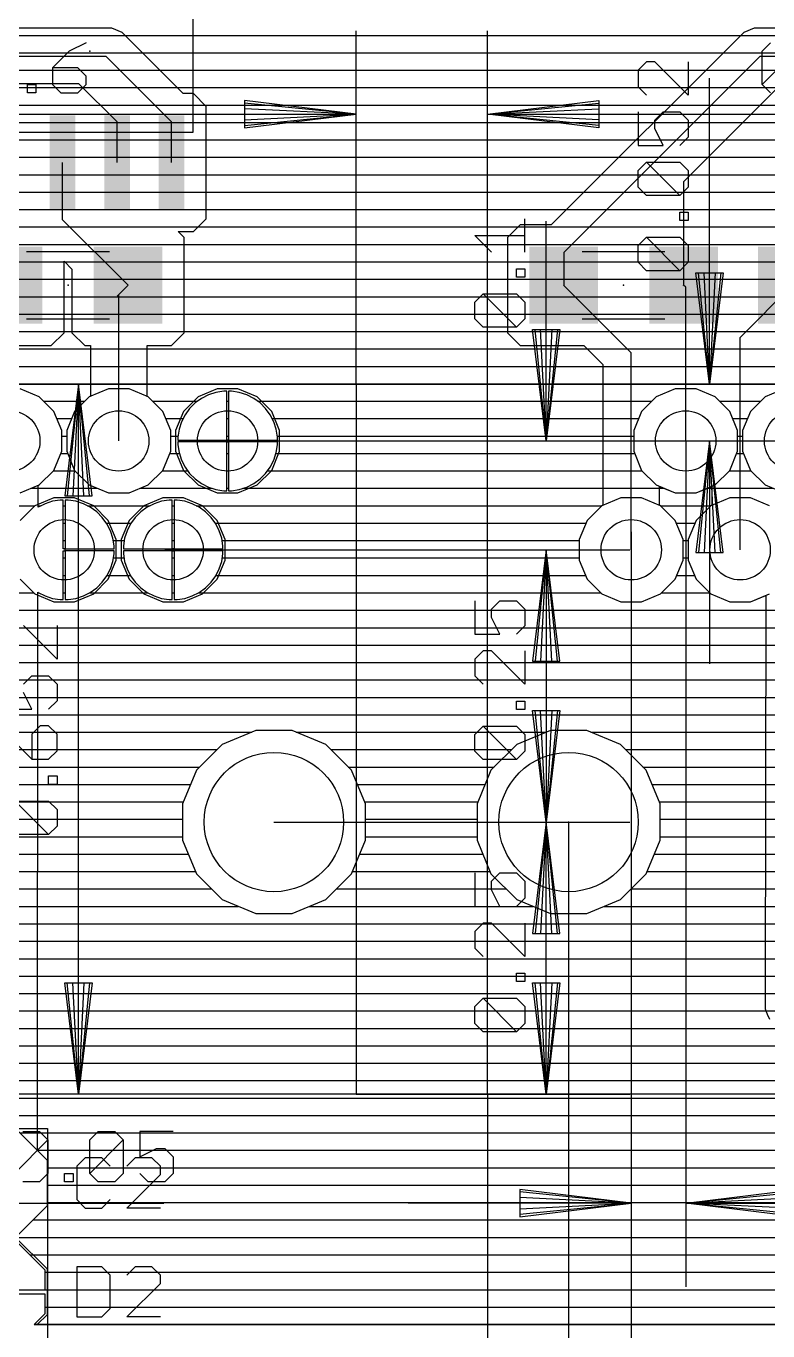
# Model space of a CAD drawing. Extents: x -0.28 to 5.55, y -0.74 to 2.72.
# Drawn here: x 2.381 to 3.061, y 0.314 to 1.512 of the extents above; entities that cross this region are included whole.
import ezdxf

# ---------------------------------------------------------------- set-up
doc = ezdxf.new("R2010")
doc.units = 0
for name, color, linetype in [('1', 22, 'CONTINUOUS'), ('16', 175, 'CONTINUOUS'), ('17', 82, 'CONTINUOUS'), ('20', 2, 'CONTINUOUS'), ('21', 253, 'CONTINUOUS'), ('23', 7, 'CONTINUOUS'), ('47', 253, 'CONTINUOUS'), ('51', 253, 'CONTINUOUS')]:
    doc.layers.add(name, color=color, linetype=linetype)

# ---------------------------------------------------------------- blocks, each defined once
blk = doc.blocks.new('RECT')
blk.add_solid([(-0.5, -0.5), (0.5, -0.5), (-0.5, 0.5), (0.5, 0.5)])
blk = doc.blocks.new('ROUNDP')
blk.add_circle((0, 0), 0.5)

msp = doc.modelspace()

# ---------------------------------------------------------------- linework, layer by layer
at = {"layer": '1'}
for p, q in [((2.459172, 1.5105), (2.328828, 1.5105)), ((2.468728, 1.506542), (2.459172, 1.5105)), ((3.048828, 1.5105), (3.039272, 1.506542)), ((3.179172, 1.5105), (3.048828, 1.5105)), ((2.476042, 1.499228), (2.468728, 1.506542)), ((2.471269, 1.504), (3.036731, 1.504)), ((2.524824, 1.450445), (2.476042, 1.499228)), ((2.476042, 1.499228), (2.476042, 1.499228)), ((3.039272, 1.506542), (2.862664, 1.329933)), ((2.487269, 1.488), (3.020731, 1.488)), ((2.454, 1.4845), (2.334, 1.4845)), ((2.514, 1.4245), (2.454, 1.4845)), ((3.054, 1.4845), (2.874, 1.3045)), ((3.174, 1.4845), (3.054, 1.4845)), ((2.503269, 1.472), (3.004731, 1.472)), ((2.429, 1.4595), (2.354, 1.4595)), ((2.464, 1.4245), (2.429, 1.4595)), ((2.519269, 1.456), (2.988731, 1.456)), ((2.534095, 1.450445), (2.524824, 1.450445)), ((2.545811, 1.438729), (2.534095, 1.450445)), ((3.074, 1.4595), (2.984, 1.3695)), ((2.54454, 1.44), (2.972731, 1.44)), ((2.545811, 1.335546), (2.545811, 1.438729)), ((2.464, 1.387138), (2.464, 1.4245)), ((2.514, 1.387138), (2.514, 1.4245)), ((2.545811, 1.424), (2.956731, 1.424)), ((2.545811, 1.408), (2.940731, 1.408)), ((2.545811, 1.392), (2.924731, 1.392)), ((2.414, 1.334618), (2.414, 1.387138)), ((2.545811, 1.376), (2.908731, 1.376)), ((2.984, 1.3695), (2.984, 1.274618)), ((2.545811, 1.36), (2.892731, 1.36)), ((2.545811, 1.344), (2.876731, 1.344)), ((2.414, 1.334618), (2.474118, 1.2745)), ((2.534095, 1.323831), (2.545811, 1.335546)), ((2.525614, 1.318217), (2.52, 1.323831)), ((2.52, 1.323831), (2.534095, 1.323831)), ((2.525614, 1.230783), (2.525614, 1.318217)), ((2.538265, 1.328), (2.832169, 1.328)), ((2.834102, 1.329933), (2.822386, 1.318217)), ((2.822386, 1.318217), (2.822386, 1.230783)), ((2.862664, 1.329933), (2.834102, 1.329933)), ((2.525614, 1.312), (2.822386, 1.312)), ((2.415378, 1.230783), (2.415378, 1.296471)), ((2.415378, 1.296471), (2.422622, 1.289227)), ((2.415378, 1.296), (2.415849, 1.296)), ((2.525614, 1.296), (2.822386, 1.296)), ((2.874, 1.3045), (2.874, 1.274618)), ((2.422622, 1.289227), (2.422622, 1.230783)), ((2.415378, 1.28), (2.422622, 1.28)), ((2.464, 1.264382), (2.474118, 1.2745)), ((2.4655, 1.265882), (2.474118, 1.2745)), ((2.525614, 1.28), (2.822386, 1.28)), ((2.874, 1.274618), (2.873882, 1.2745)), ((2.936, 1.212382), (2.873882, 1.2745)), ((2.984, 1.274618), (2.984118, 1.2745)), ((2.984, 1.274382), (2.984118, 1.2745)), ((2.986, 1.272618), (2.984118, 1.2745)), ((2.986, 1.1315), (2.986, 1.272618)), ((3.036, 1.226618), (3.083882, 1.2745)), ((2.415378, 1.264), (2.422622, 1.264)), ((2.4655, 1.1315), (2.4655, 1.265882)), ((2.525614, 1.264), (2.822386, 1.264)), ((2.415378, 1.248), (2.422622, 1.248)), ((2.525614, 1.248), (2.822386, 1.248)), ((2.403662, 1.219067), (2.415378, 1.230783)), ((2.415378, 1.232), (2.422622, 1.232)), ((2.422622, 1.230783), (2.434338, 1.219067)), ((2.513898, 1.219067), (2.525614, 1.230783)), ((2.525614, 1.232), (2.822386, 1.232)), ((2.822386, 1.230783), (2.834102, 1.219067)), ((3.036, 1.0315), (3.036, 1.226618)), ((2.342151, 1.216), (2.4395, 1.216)), ((2.345218, 1.219067), (2.403662, 1.219067)), ((2.434338, 1.219067), (2.4395, 1.219067)), ((2.4395, 1.219067), (2.4395, 1.172378)), ((2.4915, 1.172378), (2.4915, 1.219067)), ((2.4915, 1.219067), (2.513898, 1.219067)), ((2.4915, 1.216), (2.895612, 1.216)), ((2.834102, 1.219067), (2.892546, 1.219067)), ((2.892546, 1.219067), (2.91, 1.201612)), ((2.936, 1.0315), (2.936, 1.212382)), ((2.3415, 1.2), (2.4395, 1.2)), ((2.4915, 1.2), (2.91, 1.2)), ((2.91, 1.201612), (2.91, 1.072378)), ((2.3415, 1.184), (2.4395, 1.184)), ((2.392529, 1.171952), (2.374991, 1.179216)), ((2.4915, 1.184), (2.91, 1.184)), ((2.556008, 1.179216), (2.538471, 1.171952)), ((2.574991, 1.179216), (2.556008, 1.179216)), ((2.592529, 1.171952), (2.574991, 1.179216)), ((2.405952, 1.158529), (2.392529, 1.171952)), ((2.396481, 1.168), (2.434519, 1.168)), ((2.438471, 1.171952), (2.425048, 1.158529)), ((2.4395, 1.172378), (2.438471, 1.171952)), ((2.492529, 1.171952), (2.4915, 1.172378)), ((2.505952, 1.158529), (2.492529, 1.171952)), ((2.496481, 1.168), (2.534519, 1.168)), ((2.538471, 1.171952), (2.525048, 1.158529)), ((2.605952, 1.158529), (2.592529, 1.171952)), ((2.596481, 1.168), (2.91, 1.168)), ((2.413216, 1.140991), (2.405952, 1.158529)), ((2.408656, 1.152), (2.422344, 1.152)), ((2.425048, 1.158529), (2.417783, 1.140991)), ((2.513216, 1.140991), (2.505952, 1.158529)), ((2.508656, 1.152), (2.522344, 1.152)), ((2.525048, 1.158529), (2.517783, 1.140991)), ((2.613216, 1.140991), (2.605952, 1.158529)), ((2.608656, 1.152), (2.91, 1.152)), ((2.413216, 1.122008), (2.413216, 1.140991)), ((2.417783, 1.140991), (2.417783, 1.122008)), ((2.513216, 1.122008), (2.513216, 1.140991)), ((2.517783, 1.140991), (2.517783, 1.122008)), ((2.613216, 1.122008), (2.613216, 1.140991)), ((2.413216, 1.136), (2.417783, 1.136)), ((2.513216, 1.136), (2.517783, 1.136)), ((2.613216, 1.136), (2.91, 1.136)), ((2.405952, 1.104471), (2.413216, 1.122008)), ((2.412384, 1.12), (2.418615, 1.12)), ((2.417783, 1.122008), (2.425048, 1.104471)), ((2.505952, 1.104471), (2.513216, 1.122008)), ((2.512384, 1.12), (2.518615, 1.12)), ((2.517783, 1.122008), (2.525048, 1.104471)), ((2.605952, 1.104471), (2.613216, 1.122008)), ((2.612384, 1.12), (2.91, 1.12)), ((2.392529, 1.091048), (2.405952, 1.104471)), ((2.405481, 1.104), (2.425519, 1.104)), ((2.425048, 1.104471), (2.438471, 1.091048)), ((2.492529, 1.091048), (2.505952, 1.104471)), ((2.505481, 1.104), (2.525519, 1.104)), ((2.525048, 1.104471), (2.538471, 1.091048)), ((2.592529, 1.091048), (2.605952, 1.104471)), ((2.605481, 1.104), (2.91, 1.104)), ((2.391454, 1.070538), (2.391469, 1.090609)), ((2.391469, 1.090609), (2.392529, 1.091048)), ((2.438471, 1.091048), (2.456008, 1.083783)), ((2.474991, 1.083783), (2.492529, 1.091048)), ((2.538471, 1.091048), (2.556008, 1.083783)), ((2.574991, 1.083783), (2.592529, 1.091048)), ((2.391467, 1.088), (2.445829, 1.088)), ((2.456008, 1.083783), (2.474991, 1.083783)), ((2.485171, 1.088), (2.545829, 1.088)), ((2.506008, 1.079216), (2.488471, 1.071952)), ((2.524991, 1.079216), (2.506008, 1.079216)), ((2.542529, 1.071952), (2.524991, 1.079216)), ((2.556008, 1.083783), (2.574991, 1.083783)), ((2.585171, 1.088), (2.91, 1.088)), ((2.962, 1.072378), (2.962, 1.089793)), ((2.962, 1.089793), (2.976508, 1.083783)), ((2.962, 1.088), (2.966329, 1.088)), ((2.976508, 1.083783), (2.995491, 1.083783)), ((2.995491, 1.083783), (3.01, 1.089793)), ((3.005671, 1.088), (3.01, 1.088)), ((3.01, 1.089793), (3.01, 1.072378)), ((2.391539, 1.0706), (2.391454, 1.070538)), ((2.391455, 1.072), (2.394287, 1.072)), ((2.397951, 1.073867), (2.391539, 1.0706)), ((2.404795, 1.076091), (2.397951, 1.073867)), ((2.411902, 1.077216), (2.404795, 1.076091)), ((2.414641, 1.077216), (2.411902, 1.077216)), ((2.414641, 1.032359), (2.414641, 1.077216)), ((2.414641, 1.072), (2.416358, 1.072)), ((2.419098, 1.077216), (2.416358, 1.077216)), ((2.416358, 1.077216), (2.416358, 1.032359)), ((2.426205, 1.076091), (2.419098, 1.077216)), ((2.433049, 1.073867), (2.426205, 1.076091)), ((2.439461, 1.0706), (2.433049, 1.073867)), ((2.436713, 1.072), (2.488587, 1.072)), ((2.445282, 1.066371), (2.439461, 1.0706)), ((2.488471, 1.071952), (2.475048, 1.058529)), ((2.542413, 1.072), (2.909087, 1.072)), ((2.555952, 1.058529), (2.542529, 1.071952)), ((2.908971, 1.071952), (2.895548, 1.058529)), ((2.91, 1.072378), (2.908971, 1.071952)), ((2.963029, 1.071952), (2.962, 1.072378)), ((2.962913, 1.072), (3.009087, 1.072)), ((2.976452, 1.058529), (2.963029, 1.071952)), ((3.008971, 1.071952), (2.995548, 1.058529)), ((3.01, 1.072378), (3.008971, 1.071952)), ((2.414641, 1.056), (2.416358, 1.056)), ((2.450371, 1.061282), (2.445282, 1.066371)), ((2.4546, 1.055461), (2.450371, 1.061282)), ((2.454208, 1.056), (2.474, 1.056)), ((2.457867, 1.049049), (2.4546, 1.055461)), ((2.475048, 1.058529), (2.467783, 1.040991)), ((2.563216, 1.040991), (2.555952, 1.058529)), ((2.557, 1.056), (2.8945, 1.056)), ((2.895548, 1.058529), (2.888283, 1.040991)), ((2.983716, 1.040991), (2.976452, 1.058529)), ((2.9775, 1.056), (2.9945, 1.056)), ((2.995548, 1.058529), (2.988283, 1.040991)), ((2.460091, 1.042205), (2.457867, 1.049049)), ((2.414641, 1.04), (2.416358, 1.04)), ((2.416358, 1.032359), (2.414641, 1.032359)), ((2.414641, 0.985783), (2.414641, 1.030641)), ((2.414641, 1.030641), (2.416358, 1.030641)), ((2.416358, 1.030641), (2.416358, 0.985783)), ((2.416359, 1.030641), (2.416359, 1.032358)), ((2.416359, 1.032358), (2.461216, 1.032358)), ((2.461216, 1.030641), (2.416359, 1.030641)), ((2.461216, 1.035098), (2.460091, 1.042205)), ((2.46044, 1.04), (2.467783, 1.04)), ((2.461216, 1.032358), (2.461216, 1.035098)), ((2.461216, 1.027902), (2.461216, 1.030641)), ((2.467783, 1.040991), (2.467783, 1.022008)), ((2.563216, 1.022008), (2.563216, 1.040991)), ((2.563216, 1.04), (2.888283, 1.04)), ((2.888283, 1.040991), (2.888283, 1.022008)), ((2.983716, 1.022008), (2.983716, 1.040991)), ((2.983716, 1.04), (2.988283, 1.04)), ((2.988283, 1.040991), (2.988283, 1.022008)), ((2.414641, 1.024), (2.416358, 1.024)), ((2.457867, 1.013951), (2.460091, 1.020795)), ((2.460091, 1.020795), (2.461216, 1.027902)), ((2.460598, 1.024), (2.467783, 1.024)), ((2.467783, 1.022008), (2.475048, 1.004471)), ((2.555952, 1.004471), (2.563216, 1.022008)), ((2.563216, 1.024), (2.888283, 1.024)), ((2.888283, 1.022008), (2.895548, 1.004471)), ((2.976452, 1.004471), (2.983716, 1.022008)), ((2.983716, 1.024), (2.988283, 1.024)), ((2.988283, 1.022008), (2.995548, 1.004471)), ((2.414641, 1.008), (2.416358, 1.008)), ((2.450371, 1.001718), (2.4546, 1.007539)), ((2.4546, 1.007539), (2.457867, 1.013951)), ((2.454835, 1.008), (2.473586, 1.008)), ((2.557414, 1.008), (2.894086, 1.008)), ((2.977914, 1.008), (2.994086, 1.008)), ((2.439461, 0.9924), (2.445282, 0.996629)), ((2.445282, 0.996629), (2.450371, 1.001718)), ((2.475048, 1.004471), (2.488471, 0.991048)), ((2.542529, 0.991048), (2.555952, 1.004471)), ((2.895548, 1.004471), (2.908971, 0.991048)), ((2.963029, 0.991048), (2.976452, 1.004471)), ((2.995548, 1.004471), (3.008971, 0.991048)), ((2.391011, 0.479699), (2.391396, 0.992504)), ((2.391395, 0.992), (2.392324, 0.992)), ((2.391396, 0.992504), (2.391539, 0.9924)), ((2.391539, 0.9924), (2.397951, 0.989133)), ((2.397951, 0.989133), (2.404795, 0.986909)), ((2.404795, 0.986909), (2.411902, 0.985783)), ((2.411902, 0.985783), (2.414641, 0.985783)), ((2.414641, 0.992), (2.416358, 0.992)), ((2.416358, 0.985783), (2.419098, 0.985783)), ((2.419098, 0.985783), (2.426205, 0.986909)), ((2.426205, 0.986909), (2.433049, 0.989133)), ((2.433049, 0.989133), (2.439461, 0.9924)), ((2.438676, 0.992), (2.487519, 0.992)), ((2.488471, 0.991048), (2.506008, 0.983783)), ((2.506008, 0.983783), (2.524991, 0.983783)), ((2.524991, 0.983783), (2.542529, 0.991048)), ((2.543481, 0.992), (2.908019, 0.992)), ((2.908971, 0.991048), (2.926508, 0.983783)), ((2.926508, 0.983783), (2.945491, 0.983783)), ((2.945491, 0.983783), (2.963029, 0.991048)), ((2.963981, 0.992), (3.008019, 0.992)), ((3.008971, 0.991048), (3.026508, 0.983783)), ((3.026508, 0.983783), (3.045491, 0.983783)), ((3.045491, 0.983783), (3.059725, 0.98968)), ((3.059725, 0.98968), (3.05901, 0.620196)), ((2.391383, 0.976), (3.059699, 0.976)), ((2.391371, 0.96), (3.059668, 0.96)), ((2.391359, 0.944), (3.059637, 0.944)), ((2.391347, 0.928), (3.059606, 0.928)), ((2.391335, 0.912), (3.059575, 0.912)), ((2.391323, 0.896), (3.059544, 0.896)), ((2.391311, 0.88), (3.059513, 0.88)), ((2.391299, 0.864), (2.58767, 0.864)), ((2.591291, 0.8655), (2.560418, 0.852712)), ((2.624709, 0.8655), (2.591291, 0.8655)), ((2.655582, 0.852712), (2.624709, 0.8655)), ((2.62833, 0.864), (2.85817, 0.864)), ((2.861791, 0.8655), (2.830918, 0.852712)), ((2.895209, 0.8655), (2.861791, 0.8655)), ((2.926082, 0.852712), (2.895209, 0.8655)), ((2.89883, 0.864), (3.059482, 0.864)), ((2.560418, 0.852712), (2.536788, 0.829082)), ((2.679212, 0.829082), (2.655582, 0.852712)), ((2.830918, 0.852712), (2.807288, 0.829082)), ((2.949712, 0.829082), (2.926082, 0.852712)), ((2.391287, 0.848), (2.555706, 0.848)), ((2.660294, 0.848), (2.826206, 0.848)), ((2.930794, 0.848), (3.059451, 0.848)), ((2.391275, 0.832), (2.539706, 0.832)), ((2.536788, 0.829082), (2.524, 0.798209)), ((2.676294, 0.832), (2.810206, 0.832)), ((2.692, 0.798209), (2.679212, 0.829082)), ((2.807288, 0.829082), (2.7945, 0.798209)), ((2.946794, 0.832), (3.05942, 0.832)), ((2.9625, 0.798209), (2.949712, 0.829082)), ((2.391263, 0.816), (2.531369, 0.816)), ((2.684631, 0.816), (2.801869, 0.816)), ((2.955131, 0.816), (3.059389, 0.816)), ((2.391251, 0.8), (2.524742, 0.8)), ((2.524, 0.798209), (2.524, 0.764791)), ((2.691258, 0.8), (2.795242, 0.8)), ((2.692, 0.764791), (2.692, 0.798209)), ((2.7945, 0.798209), (2.7945, 0.764791)), ((2.961758, 0.8), (3.059358, 0.8)), ((2.9625, 0.764791), (2.9625, 0.798209)), ((2.391239, 0.784), (2.524, 0.784)), ((2.692, 0.784), (2.7945, 0.784)), ((2.9625, 0.784), (3.059327, 0.784)), ((2.391227, 0.768), (2.524, 0.768)), ((2.692, 0.768), (2.7945, 0.768)), ((2.9625, 0.768), (3.059296, 0.768)), ((2.524, 0.764791), (2.536788, 0.733918)), ((2.679212, 0.733918), (2.692, 0.764791)), ((2.7945, 0.764791), (2.807288, 0.733918)), ((2.949712, 0.733918), (2.9625, 0.764791)), ((2.391215, 0.752), (2.529298, 0.752)), ((2.686702, 0.752), (2.799798, 0.752)), ((2.957202, 0.752), (3.059265, 0.752)), ((2.391203, 0.736), (2.535926, 0.736)), ((2.536788, 0.733918), (2.560418, 0.710288)), ((2.655582, 0.710288), (2.679212, 0.733918)), ((2.680074, 0.736), (2.806426, 0.736)), ((2.807288, 0.733918), (2.830918, 0.710288)), ((2.926082, 0.710288), (2.949712, 0.733918)), ((2.950574, 0.736), (3.059234, 0.736)), ((2.391191, 0.72), (2.550706, 0.72)), ((2.665294, 0.72), (2.821206, 0.72)), ((2.935794, 0.72), (3.059203, 0.72)), ((2.560418, 0.710288), (2.591291, 0.6975)), ((2.624709, 0.6975), (2.655582, 0.710288)), ((2.830918, 0.710288), (2.861791, 0.6975)), ((2.895209, 0.6975), (2.926082, 0.710288)), ((2.391179, 0.704), (2.575599, 0.704)), ((2.591291, 0.6975), (2.624709, 0.6975)), ((2.640401, 0.704), (2.846099, 0.704)), ((2.861791, 0.6975), (2.895209, 0.6975)), ((2.910901, 0.704), (3.059172, 0.704)), ((2.391167, 0.688), (3.059141, 0.688)), ((2.391155, 0.672), (3.05911, 0.672)), ((2.391143, 0.656), (3.059079, 0.656)), ((2.391131, 0.64), (3.059048, 0.64)), ((2.391119, 0.624), (3.059017, 0.624)), ((3.059, 0.615026), (3.05899, 0.609879)), ((3.05901, 0.620196), (3.059, 0.620172)), ((3.059, 0.620172), (3.059, 0.615026)), ((2.391107, 0.608), (3.059757, 0.608)), ((3.05899, 0.609879), (3.059, 0.609854)), ((3.059, 0.609854), (3.059, 0.609828)), ((3.059, 0.609828), (3.060966, 0.605082)), ((3.060966, 0.605082), (3.06293, 0.600315)), ((2.391095, 0.592), (3.07123, 0.592)), ((2.391083, 0.576), (3.08723, 0.576)), ((2.391071, 0.56), (3.10323, 0.56)), ((2.391059, 0.544), (3.11923, 0.544)), ((2.391047, 0.528), (3.13523, 0.528)), ((2.391035, 0.512), (3.15123, 0.512)), ((2.391023, 0.496), (3.16723, 0.496)), ((2.391011, 0.48), (3.90929, 0.48)), ((2.4, 0.470711), (2.391011, 0.479699)), ((2.4, 0.429289), (2.4, 0.470711)), ((2.4, 0.464), (3.9, 0.464)), ((2.4, 0.448), (3.9, 0.448)), ((2.4, 0.432), (3.9, 0.432)), ((2.370711, 0.4), (2.4, 0.429289)), ((2.386711, 0.416), (3.913289, 0.416)), ((2.4, 0.370711), (2.370711, 0.4)), ((2.370711, 0.4), (3.929289, 0.4)), ((2.38671, 0.384), (3.913289, 0.384)), ((2.4, 0.329289), (2.4, 0.370711)), ((2.4, 0.368), (3.9, 0.368)), ((2.4, 0.352), (3.9, 0.352)), ((2.4, 0.336), (3.9, 0.336)), ((2.39071, 0.32), (2.4, 0.329289)), ((3.90929, 0.32), (2.39071, 0.32)), ((2.39071, 0.32), (3.909289, 0.32))]:
    msp.add_line(p, q, dxfattribs=at)
at = {"layer": '16'}
for p, q in [((0.62, 1.504), (4.879213, 1.504)), ((0.62, 1.488), (4.879213, 1.488)), ((0.62, 1.472), (4.879213, 1.472)), ((0.62, 1.456), (4.879213, 1.456)), ((0.62, 1.44), (4.879213, 1.44)), ((0.62, 1.424), (4.879213, 1.424)), ((0.62, 1.408), (4.879213, 1.408)), ((0.62, 1.392), (4.879213, 1.392)), ((0.62, 1.376), (4.879213, 1.376)), ((0.62, 1.36), (4.879213, 1.36)), ((0.62, 1.344), (4.879213, 1.344)), ((0.62, 1.328), (4.879213, 1.328)), ((0.62, 1.312), (4.879213, 1.312)), ((0.62, 1.296), (4.879213, 1.296)), ((0.62, 1.28), (4.879213, 1.28)), ((0.62, 1.264), (4.879213, 1.264)), ((0.62, 1.248), (4.879213, 1.248)), ((0.62, 1.232), (4.879213, 1.232)), ((0.62, 1.216), (4.879213, 1.216)), ((0.62, 1.2), (4.879213, 1.2)), ((0.62, 1.184), (4.879213, 1.184)), ((2.392529, 1.171952), (2.374991, 1.179216)), ((2.456008, 1.179216), (2.438471, 1.171952)), ((2.474991, 1.179216), (2.456008, 1.179216)), ((2.492529, 1.171952), (2.474991, 1.179216)), ((2.554795, 1.176091), (2.547951, 1.173867)), ((2.561902, 1.177216), (2.554795, 1.176091)), ((2.564641, 1.177216), (2.561902, 1.177216)), ((2.564641, 1.132359), (2.564641, 1.177216)), ((2.566358, 1.177216), (2.566358, 1.132359)), ((2.569098, 1.177216), (2.566358, 1.177216)), ((2.576205, 1.176091), (2.569098, 1.177216)), ((2.583049, 1.173867), (2.576205, 1.176091)), ((2.976508, 1.179216), (2.958971, 1.171952)), ((2.995491, 1.179216), (2.976508, 1.179216)), ((3.013029, 1.171952), (2.995491, 1.179216)), ((3.076508, 1.179216), (3.058971, 1.171952)), ((2.405952, 1.158529), (2.392529, 1.171952)), ((2.396481, 1.168), (2.434519, 1.168)), ((2.438471, 1.171952), (2.425048, 1.158529)), ((2.505952, 1.158529), (2.492529, 1.171952)), ((2.496481, 1.168), (2.537961, 1.168)), ((2.535718, 1.166371), (2.530629, 1.161282)), ((2.541539, 1.1706), (2.535718, 1.166371)), ((2.547951, 1.173867), (2.541539, 1.1706)), ((2.564641, 1.168), (2.566358, 1.168)), ((2.589461, 1.1706), (2.583049, 1.173867)), ((2.595282, 1.166371), (2.589461, 1.1706)), ((2.593039, 1.168), (2.955019, 1.168)), ((2.600371, 1.161282), (2.595282, 1.166371)), ((2.958971, 1.171952), (2.945548, 1.158529)), ((3.026452, 1.158529), (3.013029, 1.171952)), ((3.016981, 1.168), (3.055019, 1.168)), ((3.058971, 1.171952), (3.045548, 1.158529)), ((2.413216, 1.140991), (2.405952, 1.158529)), ((2.408656, 1.152), (2.422344, 1.152)), ((2.425048, 1.158529), (2.417783, 1.140991)), ((2.513216, 1.140991), (2.505952, 1.158529)), ((2.508656, 1.152), (2.524637, 1.152)), ((2.5264, 1.155461), (2.523133, 1.149049)), ((2.530629, 1.161282), (2.5264, 1.155461)), ((2.564641, 1.152), (2.566358, 1.152)), ((2.6046, 1.155461), (2.600371, 1.161282)), ((2.607867, 1.149049), (2.6046, 1.155461)), ((2.606363, 1.152), (2.942844, 1.152)), ((2.945548, 1.158529), (2.938283, 1.140991)), ((3.033716, 1.140991), (3.026452, 1.158529)), ((3.029156, 1.152), (3.042844, 1.152)), ((3.045548, 1.158529), (3.038283, 1.140991)), ((2.413216, 1.122008), (2.413216, 1.140991)), ((2.417783, 1.140991), (2.417783, 1.122008)), ((2.513216, 1.122008), (2.513216, 1.140991)), ((2.520909, 1.142205), (2.519783, 1.135098)), ((2.523133, 1.149049), (2.520909, 1.142205)), ((2.610091, 1.142205), (2.607867, 1.149049)), ((2.611216, 1.135098), (2.610091, 1.142205)), ((2.938283, 1.140991), (2.938283, 1.122008)), ((3.033716, 1.122008), (3.033716, 1.140991)), ((3.038283, 1.140991), (3.038283, 1.122008)), ((2.413216, 1.136), (2.417783, 1.136)), ((2.513216, 1.136), (2.519926, 1.136)), ((2.519783, 1.135098), (2.519783, 1.132358)), ((2.519783, 1.132358), (2.564641, 1.132358)), ((2.564641, 1.130641), (2.519783, 1.130641)), ((2.519783, 1.130641), (2.519783, 1.127902)), ((2.519783, 1.127902), (2.520909, 1.120795)), ((2.564641, 1.136), (2.566358, 1.136)), ((2.566358, 1.132359), (2.564641, 1.132359)), ((2.564641, 1.132358), (2.564641, 1.130641)), ((2.564641, 1.085783), (2.564641, 1.130641)), ((2.564641, 1.130641), (2.566358, 1.130641)), ((2.566358, 1.130641), (2.566358, 1.085783)), ((2.566359, 1.130641), (2.566359, 1.132358)), ((2.566359, 1.132358), (2.611216, 1.132358)), ((2.611216, 1.130641), (2.566359, 1.130641)), ((2.610091, 1.120795), (2.611216, 1.127902)), ((2.611074, 1.136), (2.938283, 1.136)), ((2.611216, 1.132358), (2.611216, 1.135098)), ((2.611216, 1.127902), (2.611216, 1.130641)), ((3.033716, 1.136), (3.038283, 1.136)), ((2.405952, 1.104471), (2.413216, 1.122008)), ((2.412384, 1.12), (2.418615, 1.12)), ((2.417783, 1.122008), (2.425048, 1.104471)), ((2.505952, 1.104471), (2.513216, 1.122008)), ((2.512384, 1.12), (2.521167, 1.12)), ((2.520909, 1.120795), (2.523133, 1.113951)), ((2.564641, 1.12), (2.566358, 1.12)), ((2.607867, 1.113951), (2.610091, 1.120795)), ((2.609832, 1.12), (2.939115, 1.12)), ((2.938283, 1.122008), (2.945548, 1.104471)), ((3.026452, 1.104471), (3.033716, 1.122008)), ((3.032884, 1.12), (3.039115, 1.12)), ((3.038283, 1.122008), (3.045548, 1.104471)), ((2.392529, 1.091048), (2.405952, 1.104471)), ((2.405481, 1.104), (2.425519, 1.104)), ((2.425048, 1.104471), (2.438471, 1.091048)), ((2.492529, 1.091048), (2.505952, 1.104471)), ((2.505481, 1.104), (2.528971, 1.104)), ((2.523133, 1.113951), (2.5264, 1.107539)), ((2.5264, 1.107539), (2.530629, 1.101718)), ((2.564641, 1.104), (2.566358, 1.104)), ((2.600371, 1.101718), (2.6046, 1.107539)), ((2.602029, 1.104), (2.946019, 1.104)), ((2.6046, 1.107539), (2.607867, 1.113951)), ((2.945548, 1.104471), (2.958971, 1.091048)), ((3.013029, 1.091048), (3.026452, 1.104471)), ((3.025981, 1.104), (3.046019, 1.104)), ((3.045548, 1.104471), (3.058971, 1.091048)), ((2.374991, 1.083783), (2.392529, 1.091048)), ((2.438471, 1.091048), (2.456008, 1.083783)), ((2.474991, 1.083783), (2.492529, 1.091048)), ((2.530629, 1.101718), (2.535718, 1.096629)), ((2.535718, 1.096629), (2.541539, 1.0924)), ((2.541539, 1.0924), (2.547951, 1.089133)), ((2.583049, 1.089133), (2.589461, 1.0924)), ((2.589461, 1.0924), (2.595282, 1.096629)), ((2.595282, 1.096629), (2.600371, 1.101718)), ((2.958971, 1.091048), (2.976508, 1.083783)), ((2.995491, 1.083783), (3.013029, 1.091048)), ((3.058971, 1.091048), (3.076508, 1.083783)), ((2.385171, 1.088), (2.445829, 1.088)), ((2.406008, 1.079216), (2.388471, 1.071952)), ((2.424991, 1.079216), (2.406008, 1.079216)), ((2.442529, 1.071952), (2.424991, 1.079216)), ((2.456008, 1.083783), (2.474991, 1.083783)), ((2.485171, 1.088), (2.551437, 1.088)), ((2.547951, 1.089133), (2.554795, 1.086909)), ((2.554795, 1.086909), (2.561902, 1.085783)), ((2.561902, 1.085783), (2.564641, 1.085783)), ((2.564641, 1.088), (2.566358, 1.088)), ((2.566358, 1.085783), (2.569098, 1.085783)), ((2.569098, 1.085783), (2.576205, 1.086909)), ((2.576205, 1.086909), (2.583049, 1.089133)), ((2.579562, 1.088), (2.966329, 1.088)), ((2.926508, 1.079216), (2.908971, 1.071952)), ((2.945491, 1.079216), (2.926508, 1.079216)), ((2.963029, 1.071952), (2.945491, 1.079216)), ((2.976508, 1.083783), (2.995491, 1.083783)), ((3.005671, 1.088), (3.066329, 1.088)), ((3.026508, 1.079216), (3.008971, 1.071952)), ((3.045491, 1.079216), (3.026508, 1.079216)), ((3.063029, 1.071952), (3.045491, 1.079216)), ((2.342413, 1.072), (2.388587, 1.072)), ((2.388471, 1.071952), (2.375048, 1.058529)), ((2.442413, 1.072), (2.494287, 1.072)), ((2.455952, 1.058529), (2.442529, 1.071952)), ((2.491539, 1.0706), (2.485718, 1.066371)), ((2.497951, 1.073867), (2.491539, 1.0706)), ((2.504795, 1.076091), (2.497951, 1.073867)), ((2.511902, 1.077216), (2.504795, 1.076091)), ((2.514641, 1.077216), (2.511902, 1.077216)), ((2.514641, 1.032359), (2.514641, 1.077216)), ((2.514641, 1.072), (2.516358, 1.072)), ((2.516358, 1.077216), (2.516358, 1.032359)), ((2.519098, 1.077216), (2.516358, 1.077216)), ((2.526205, 1.076091), (2.519098, 1.077216)), ((2.533049, 1.073867), (2.526205, 1.076091)), ((2.539461, 1.0706), (2.533049, 1.073867)), ((2.536713, 1.072), (2.909087, 1.072)), ((2.545282, 1.066371), (2.539461, 1.0706)), ((2.908971, 1.071952), (2.895548, 1.058529)), ((2.962913, 1.072), (3.009087, 1.072)), ((2.976452, 1.058529), (2.963029, 1.071952)), ((3.008971, 1.071952), (2.995548, 1.058529)), ((2.463216, 1.040991), (2.455952, 1.058529)), ((2.457, 1.056), (2.476792, 1.056)), ((2.4764, 1.055461), (2.473133, 1.049049)), ((2.480629, 1.061282), (2.4764, 1.055461)), ((2.485718, 1.066371), (2.480629, 1.061282)), ((2.514641, 1.056), (2.516358, 1.056)), ((2.550371, 1.061282), (2.545282, 1.066371)), ((2.5546, 1.055461), (2.550371, 1.061282)), ((2.554208, 1.056), (2.8945, 1.056)), ((2.557867, 1.049049), (2.5546, 1.055461)), ((2.895548, 1.058529), (2.888283, 1.040991)), ((2.983716, 1.040991), (2.976452, 1.058529)), ((2.9775, 1.056), (2.9945, 1.056)), ((2.995548, 1.058529), (2.988283, 1.040991)), ((2.473133, 1.049049), (2.470909, 1.042205)), ((2.560091, 1.042205), (2.557867, 1.049049)), ((2.463216, 1.022008), (2.463216, 1.040991)), ((2.463216, 1.04), (2.47056, 1.04)), ((2.470909, 1.042205), (2.469783, 1.035098)), ((2.469783, 1.035098), (2.469783, 1.032358)), ((2.469783, 1.032358), (2.514641, 1.032358)), ((2.514641, 1.030641), (2.469783, 1.030641)), ((2.469783, 1.030641), (2.469783, 1.027902)), ((2.514641, 1.04), (2.516358, 1.04)), ((2.516358, 1.032359), (2.514641, 1.032359)), ((2.514641, 1.032358), (2.514641, 1.030641)), ((2.514641, 0.985783), (2.514641, 1.030641)), ((2.514641, 1.030641), (2.516358, 1.030641)), ((2.516358, 1.030641), (2.516358, 0.985783)), ((2.516359, 1.030641), (2.516359, 1.032358)), ((2.516359, 1.032358), (2.561216, 1.032358)), ((2.561216, 1.030641), (2.516359, 1.030641)), ((2.561216, 1.035098), (2.560091, 1.042205)), ((2.56044, 1.04), (2.888283, 1.04)), ((2.561216, 1.032358), (2.561216, 1.035098)), ((2.561216, 1.027902), (2.561216, 1.030641)), ((2.888283, 1.040991), (2.888283, 1.022008)), ((2.983716, 1.022008), (2.983716, 1.040991)), ((2.983716, 1.04), (2.988283, 1.04)), ((2.988283, 1.040991), (2.988283, 1.022008)), ((2.455952, 1.004471), (2.463216, 1.022008)), ((2.463216, 1.024), (2.470401, 1.024)), ((2.469783, 1.027902), (2.470909, 1.020795)), ((2.470909, 1.020795), (2.473133, 1.013951)), ((2.514641, 1.024), (2.516358, 1.024)), ((2.557867, 1.013951), (2.560091, 1.020795)), ((2.560091, 1.020795), (2.561216, 1.027902)), ((2.560598, 1.024), (2.888283, 1.024)), ((2.888283, 1.022008), (2.895548, 1.004471)), ((2.976452, 1.004471), (2.983716, 1.022008)), ((2.983716, 1.024), (2.988283, 1.024)), ((2.988283, 1.022008), (2.995548, 1.004471)), ((2.457414, 1.008), (2.476165, 1.008)), ((2.473133, 1.013951), (2.4764, 1.007539)), ((2.4764, 1.007539), (2.480629, 1.001718)), ((2.514641, 1.008), (2.516358, 1.008)), ((2.550371, 1.001718), (2.5546, 1.007539)), ((2.5546, 1.007539), (2.557867, 1.013951)), ((2.554835, 1.008), (2.894086, 1.008)), ((2.977914, 1.008), (2.994086, 1.008)), ((2.375048, 1.004471), (2.388471, 0.991048)), ((2.442529, 0.991048), (2.455952, 1.004471)), ((2.480629, 1.001718), (2.485718, 0.996629)), ((2.485718, 0.996629), (2.491539, 0.9924)), ((2.539461, 0.9924), (2.545282, 0.996629)), ((2.545282, 0.996629), (2.550371, 1.001718)), ((2.895548, 1.004471), (2.908971, 0.991048)), ((2.963029, 0.991048), (2.976452, 1.004471)), ((2.995548, 1.004471), (3.008971, 0.991048)), ((2.343481, 0.992), (2.387519, 0.992)), ((2.388471, 0.991048), (2.406008, 0.983783)), ((2.406008, 0.983783), (2.424991, 0.983783)), ((2.424991, 0.983783), (2.442529, 0.991048)), ((2.443481, 0.992), (2.492324, 0.992)), ((2.491539, 0.9924), (2.497951, 0.989133)), ((2.497951, 0.989133), (2.504795, 0.986909)), ((2.504795, 0.986909), (2.511902, 0.985783)), ((2.511902, 0.985783), (2.514641, 0.985783)), ((2.514641, 0.992), (2.516358, 0.992)), ((2.516358, 0.985783), (2.519098, 0.985783)), ((2.519098, 0.985783), (2.526205, 0.986909)), ((2.526205, 0.986909), (2.533049, 0.989133)), ((2.533049, 0.989133), (2.539461, 0.9924)), ((2.538676, 0.992), (2.908019, 0.992)), ((2.908971, 0.991048), (2.926508, 0.983783)), ((2.926508, 0.983783), (2.945491, 0.983783)), ((2.945491, 0.983783), (2.963029, 0.991048)), ((2.963981, 0.992), (3.008019, 0.992)), ((3.008971, 0.991048), (3.026508, 0.983783)), ((3.026508, 0.983783), (3.045491, 0.983783)), ((3.045491, 0.983783), (3.063029, 0.991048)), ((0.62, 0.976), (4.879213, 0.976)), ((0.62, 0.96), (4.879213, 0.96)), ((0.62, 0.944), (4.879213, 0.944)), ((0.62, 0.928), (4.879213, 0.928)), ((0.62, 0.912), (4.879213, 0.912)), ((0.62, 0.896), (4.879213, 0.896)), ((0.62, 0.88), (4.879213, 0.88)), ((2.17833, 0.864), (2.58767, 0.864)), ((2.591291, 0.8655), (2.560418, 0.852712)), ((2.624709, 0.8655), (2.591291, 0.8655)), ((2.655582, 0.852712), (2.624709, 0.8655)), ((2.62833, 0.864), (2.85817, 0.864)), ((2.861791, 0.8655), (2.830918, 0.852712)), ((2.895209, 0.8655), (2.861791, 0.8655)), ((2.926082, 0.852712), (2.895209, 0.8655)), ((2.89883, 0.864), (3.30817, 0.864)), ((2.560418, 0.852712), (2.536788, 0.829082)), ((2.679212, 0.829082), (2.655582, 0.852712)), ((2.830918, 0.852712), (2.807288, 0.829082)), ((2.949712, 0.829082), (2.926082, 0.852712)), ((2.210294, 0.848), (2.555706, 0.848)), ((2.660294, 0.848), (2.826206, 0.848)), ((2.930794, 0.848), (3.276206, 0.848)), ((2.226294, 0.832), (2.539706, 0.832)), ((2.536788, 0.829082), (2.524, 0.798209)), ((2.676294, 0.832), (2.810206, 0.832)), ((2.692, 0.798209), (2.679212, 0.829082)), ((2.807288, 0.829082), (2.7945, 0.798209)), ((2.946794, 0.832), (3.260206, 0.832)), ((2.9625, 0.798209), (2.949712, 0.829082)), ((2.234631, 0.816), (2.531369, 0.816)), ((2.684631, 0.816), (2.801869, 0.816)), ((2.955131, 0.816), (3.251869, 0.816)), ((2.241258, 0.8), (2.524742, 0.8)), ((2.524, 0.798209), (2.524, 0.764791)), ((2.691258, 0.8), (2.795242, 0.8)), ((2.692, 0.764791), (2.692, 0.798209)), ((2.7945, 0.798209), (2.7945, 0.764791)), ((2.961758, 0.8), (3.245242, 0.8)), ((2.9625, 0.764791), (2.9625, 0.798209)), ((2.242, 0.784), (2.524, 0.784)), ((2.692, 0.784), (2.7945, 0.784)), ((2.9625, 0.784), (3.2445, 0.784)), ((2.242, 0.768), (2.524, 0.768)), ((2.692, 0.768), (2.7945, 0.768)), ((2.9625, 0.768), (3.2445, 0.768)), ((2.524, 0.764791), (2.536788, 0.733918)), ((2.679212, 0.733918), (2.692, 0.764791)), ((2.7945, 0.764791), (2.807288, 0.733918)), ((2.949712, 0.733918), (2.9625, 0.764791)), ((2.236702, 0.752), (2.529298, 0.752)), ((2.686702, 0.752), (2.799798, 0.752)), ((2.957202, 0.752), (3.249798, 0.752)), ((2.230074, 0.736), (2.535926, 0.736)), ((2.536788, 0.733918), (2.560418, 0.710288)), ((2.655582, 0.710288), (2.679212, 0.733918)), ((2.680074, 0.736), (2.806426, 0.736)), ((2.807288, 0.733918), (2.830918, 0.710288)), ((2.926082, 0.710288), (2.949712, 0.733918)), ((2.950574, 0.736), (3.256426, 0.736)), ((2.215294, 0.72), (2.550706, 0.72)), ((2.665294, 0.72), (2.821206, 0.72)), ((2.935794, 0.72), (3.271206, 0.72)), ((2.560418, 0.710288), (2.591291, 0.6975)), ((2.624709, 0.6975), (2.655582, 0.710288)), ((2.830918, 0.710288), (2.861791, 0.6975)), ((2.895209, 0.6975), (2.926082, 0.710288)), ((2.190401, 0.704), (2.575599, 0.704)), ((2.591291, 0.6975), (2.624709, 0.6975)), ((2.640401, 0.704), (2.846099, 0.704)), ((2.861791, 0.6975), (2.895209, 0.6975)), ((2.910901, 0.704), (3.296099, 0.704)), ((0.62, 0.688), (4.879213, 0.688)), ((0.62, 0.672), (4.879213, 0.672)), ((0.62, 0.656), (4.879213, 0.656)), ((0.62, 0.64), (4.879213, 0.64)), ((0.62, 0.624), (4.879213, 0.624)), ((0.62, 0.608), (4.879213, 0.608)), ((0.62, 0.592), (4.879213, 0.592)), ((0.62, 0.576), (4.879213, 0.576)), ((0.62, 0.56), (4.879213, 0.56)), ((0.62, 0.544), (4.879213, 0.544)), ((0.62, 0.528), (4.879213, 0.528)), ((0.62, 0.512), (4.879213, 0.512)), ((2.4, 0.470711), (2.370711, 0.5)), ((2.37471, 0.496), (3.925289, 0.496)), ((2.39071, 0.48), (3.909289, 0.48)), ((2.4, 0.429289), (2.4, 0.470711)), ((2.4, 0.464), (3.9, 0.464)), ((2.4, 0.448), (3.9, 0.448)), ((2.4, 0.432), (3.9, 0.432)), ((2.370711, 0.4), (2.4, 0.429289)), ((2.386711, 0.416), (3.913289, 0.416)), ((2.398, 0.369882), (2.369882, 0.398)), ((2.370711, 0.4), (3.929289, 0.4)), ((2.383882, 0.384), (3.913289, 0.384)), ((2.398, 0.352), (2.398, 0.369882)), ((2.398, 0.368), (3.9, 0.368)), ((2.352001, 0.352), (2.398, 0.352)), ((2.398, 0.348), (2.352001, 0.348)), ((2.398, 0.352), (3.9, 0.352)), ((2.398, 0.330118), (2.398, 0.348)), ((2.398, 0.336), (3.9, 0.336)), ((2.387882, 0.32), (2.398, 0.330118)), ((3.90929, 0.32), (2.387882, 0.32)), ((2.387882, 0.32), (3.909289, 0.32))]:
    msp.add_line(p, q, dxfattribs=at)
at = {"layer": '20'}
for centre in [(2.608, 0.7815), (2.8785, 0.7815)]:
    msp.add_circle(centre, 0.064, dxfattribs=at)
at = {"layer": '21'}
for p, q in [((2.434673, 0.473039), (2.427, 0.465366)), ((2.45002, 0.473039), (2.434673, 0.473039)), ((2.457693, 0.465366), (2.45002, 0.473039)), ((2.480712, 0.473039), (2.473039, 0.465366)), ((2.496059, 0.473039), (2.480712, 0.473039)), ((2.503732, 0.465366), (2.496059, 0.473039)), ((2.427, 0.465366), (2.427, 0.434673)), ((2.473039, 0.427), (2.503732, 0.457693)), ((2.503732, 0.457693), (2.503732, 0.465366)), ((2.427, 0.434673), (2.434673, 0.427)), ((2.45002, 0.427), (2.457693, 0.434673)), ((2.434673, 0.427), (2.45002, 0.427)), ((2.503732, 0.427), (2.473039, 0.427)), ((2.427, 0.373039), (2.427, 0.327)), ((2.45002, 0.373039), (2.427, 0.373039)), ((2.457693, 0.365366), (2.45002, 0.373039)), ((2.480712, 0.373039), (2.473039, 0.365366)), ((2.496059, 0.373039), (2.480712, 0.373039)), ((2.503732, 0.365366), (2.496059, 0.373039)), ((2.457693, 0.334673), (2.457693, 0.365366)), ((2.503732, 0.357693), (2.503732, 0.365366)), ((2.473039, 0.327), (2.503732, 0.357693)), ((2.427, 0.327), (2.45002, 0.327)), ((2.45002, 0.327), (2.457693, 0.334673)), ((2.503732, 0.327), (2.473039, 0.327))]:
    msp.add_line(p, q, dxfattribs=at)
at = {"layer": '23'}
for p in [(2.439, 1.4895), (2.419, 1.2745), (2.929, 1.2745), (2.8785, 0.7815)]:
    msp.add_point(p, dxfattribs=at)
at = {"layer": '47'}
for p, q in [((2.6835, 1.1835), (2.6835, 1.508272)), ((2.804, 1.1835), (2.804, 1.508272)), ((2.42018, 1.489484), (2.404834, 1.474138)), ((2.435527, 1.497157), (2.42018, 1.489484)), ((3.056275, 1.489484), (3.063948, 1.497157)), ((3.056275, 1.458791), (3.056275, 1.489484)), ((3.056275, 1.458791), (3.086968, 1.489484)), ((2.404834, 1.474138), (2.404834, 1.458791)), ((2.427854, 1.474138), (2.404834, 1.474138)), ((2.435527, 1.466464), (2.427854, 1.474138)), ((2.950016, 1.479692), (2.942343, 1.472019)), ((2.957689, 1.479692), (2.950016, 1.479692)), ((2.988382, 1.449), (2.957689, 1.479692)), ((2.988382, 1.479692), (2.988382, 1.449)), ((2.435527, 1.458791), (2.435527, 1.466464)), ((2.942343, 1.472019), (2.942343, 1.456673)), ((3.008, 1.1835), (3.008, 1.464731)), ((2.381814, 1.451118), (2.381814, 1.458791)), ((2.381814, 1.458791), (2.389488, 1.458791)), ((2.389488, 1.451118), (2.381814, 1.451118)), ((2.389488, 1.458791), (2.389488, 1.451118)), ((2.404834, 1.458791), (2.412507, 1.451118)), ((2.412507, 1.451118), (2.427854, 1.451118)), ((2.427854, 1.451118), (2.435527, 1.458791)), ((2.942343, 1.456673), (2.950016, 1.449)), ((3.063948, 1.451118), (3.056275, 1.458791)), ((2.6835, 1.4315), (2.581138, 1.444069)), ((2.581138, 1.444069), (2.581138, 1.418931)), ((2.6835, 1.4315), (2.581138, 1.441736)), ((2.804, 1.4315), (2.906362, 1.444069)), ((2.804, 1.4315), (2.906362, 1.441736)), ((2.906362, 1.444069), (2.906362, 1.418931)), ((2.0835, 1.4315), (2.6835, 1.4315)), ((2.6835, 1.4315), (2.581138, 1.436618)), ((2.581138, 1.418931), (2.6835, 1.4315)), ((2.581138, 1.426382), (2.6835, 1.4315)), ((2.581138, 1.421264), (2.6835, 1.4315)), ((2.804, 1.4315), (2.906362, 1.436618)), ((2.804, 1.4315), (3.404, 1.4315)), ((2.906362, 1.418931), (2.804, 1.4315)), ((2.906362, 1.426382), (2.804, 1.4315)), ((2.906362, 1.421264), (2.804, 1.4315)), ((2.942343, 1.433653), (2.942343, 1.40296)), ((2.957689, 1.42598), (2.965362, 1.433653)), ((2.965362, 1.433653), (2.980709, 1.433653)), ((2.980709, 1.433653), (2.988382, 1.42598)), ((2.957689, 1.418307), (2.957689, 1.42598)), ((2.965362, 1.40296), (2.957689, 1.418307)), ((2.988382, 1.42598), (2.988382, 1.410633)), ((2.942343, 1.40296), (2.965362, 1.40296)), ((2.988382, 1.410633), (2.980709, 1.40296)), ((2.942343, 1.379941), (2.950016, 1.387614)), ((2.942343, 1.364594), (2.942343, 1.379941)), ((2.950016, 1.387614), (2.980709, 1.387614)), ((2.980709, 1.356921), (2.950016, 1.387614)), ((2.980709, 1.387614), (2.988382, 1.379941)), ((2.988382, 1.379941), (2.988382, 1.364594)), ((2.950016, 1.356921), (2.942343, 1.364594)), ((2.980709, 1.356921), (2.950016, 1.356921)), ((2.988382, 1.364594), (2.980709, 1.356921)), ((2.838382, 1.304921), (2.838382, 1.335614)), ((2.858, 1.1315), (2.858, 1.333312)), ((2.980709, 1.333901), (2.980709, 1.341575)), ((2.980709, 1.341575), (2.988382, 1.341575)), ((2.988382, 1.333901), (2.980709, 1.333901)), ((2.988382, 1.341575), (2.988382, 1.333901)), ((2.807689, 1.304921), (2.792343, 1.320267)), ((2.792343, 1.320267), (2.838382, 1.320267)), ((2.942343, 1.310882), (2.950016, 1.318555)), ((2.950016, 1.318555), (2.980709, 1.318555)), ((2.980709, 1.287862), (2.950016, 1.318555)), ((2.980709, 1.318555), (2.988382, 1.310882)), ((2.942343, 1.295535), (2.942343, 1.310882)), ((2.988382, 1.310882), (2.988382, 1.295535)), ((2.950016, 1.287862), (2.942343, 1.295535)), ((2.988382, 1.295535), (2.980709, 1.287862)), ((2.830709, 1.281901), (2.830709, 1.289575)), ((2.830709, 1.289575), (2.838382, 1.289575)), ((2.838382, 1.289575), (2.838382, 1.281901)), ((2.980709, 1.287862), (2.950016, 1.287862)), ((3.008, 1.1835), (2.995431, 1.285862)), ((2.995431, 1.285862), (3.020569, 1.285862)), ((3.008, 1.1835), (2.997764, 1.285862)), ((3.008, 1.1835), (3.002882, 1.285862)), ((3.020569, 1.285862), (3.008, 1.1835)), ((3.013118, 1.285862), (3.008, 1.1835)), ((3.018236, 1.285862), (3.008, 1.1835)), ((2.838382, 1.281901), (2.830709, 1.281901)), ((2.792343, 1.258882), (2.800016, 1.266555)), ((2.792343, 1.243535), (2.792343, 1.258882)), ((2.800016, 1.266555), (2.830709, 1.266555)), ((2.830709, 1.235862), (2.800016, 1.266555)), ((2.830709, 1.266555), (2.838382, 1.258882)), ((2.838382, 1.258882), (2.838382, 1.243535)), ((2.800016, 1.235862), (2.792343, 1.243535)), ((2.830709, 1.235862), (2.800016, 1.235862)), ((2.838382, 1.243535), (2.830709, 1.235862)), ((2.858, 1.1315), (2.845431, 1.233862)), ((2.845431, 1.233862), (2.870569, 1.233862)), ((2.858, 1.1315), (2.847764, 1.233862)), ((2.858, 1.1315), (2.852882, 1.233862)), ((2.870569, 1.233862), (2.858, 1.1315)), ((2.863118, 1.233862), (2.858, 1.1315)), ((2.868236, 1.233862), (2.858, 1.1315)), ((2.804, 1.1835), (2.351728, 1.1835)), ((2.4285, 1.1835), (2.415931, 1.081138)), ((2.4285, 1.1835), (2.418264, 1.081138)), ((2.4285, 1.1835), (2.423382, 1.081138)), ((2.4285, 0.5315), (2.4285, 1.1835)), ((2.441069, 1.081138), (2.4285, 1.1835)), ((2.433618, 1.081138), (2.4285, 1.1835)), ((2.438736, 1.081138), (2.4285, 1.1835)), ((2.6835, 1.1835), (3.084772, 1.1835)), ((2.558, 1.1315), (2.934772, 1.1315)), ((2.558, 1.1315), (3.084772, 1.1315)), ((2.986, 1.1315), (2.986, 0.354728)), ((3.008, 1.1315), (2.995431, 1.029138)), ((3.008, 1.1315), (2.997764, 1.029138)), ((3.008, 1.1315), (3.002882, 1.029138)), ((3.008, 1.1315), (3.008, 0.926776)), ((3.020569, 1.029138), (3.008, 1.1315)), ((3.013118, 1.029138), (3.008, 1.1315)), ((3.018236, 1.029138), (3.008, 1.1315)), ((2.415931, 1.081138), (2.441069, 1.081138)), ((2.936, 1.048), (2.936, 0.154728)), ((2.508, 1.0315), (2.934772, 1.0315)), ((2.508, 1.0315), (2.934772, 1.0315)), ((2.858, 1.0315), (2.845431, 0.929138)), ((2.858, 1.0315), (2.845431, 0.929138)), ((2.858, 1.0315), (2.847764, 0.929138)), ((2.858, 1.0315), (2.847764, 0.929138)), ((2.858, 1.0315), (2.852882, 0.929138)), ((2.858, 1.0315), (2.852882, 0.929138)), ((2.858, 1.0315), (2.858, 0.7815)), ((2.870569, 0.929138), (2.858, 1.0315)), ((2.863118, 0.929138), (2.858, 1.0315)), ((2.868236, 0.929138), (2.858, 1.0315)), ((2.858, 1.0315), (2.858, 0.826776)), ((2.870569, 0.929138), (2.858, 1.0315)), ((2.863118, 0.929138), (2.858, 1.0315)), ((2.868236, 0.929138), (2.858, 1.0315)), ((2.936, 1.0315), (2.936, 0.354728)), ((2.995431, 1.029138), (3.020569, 1.029138)), ((2.792343, 0.984711), (2.792343, 0.954018)), ((2.807689, 0.977038), (2.815362, 0.984711)), ((2.815362, 0.984711), (2.830709, 0.984711)), ((2.830709, 0.984711), (2.838382, 0.977038)), ((2.807689, 0.969365), (2.807689, 0.977038)), ((2.838382, 0.977038), (2.838382, 0.961692)), ((2.408882, 0.931203), (2.378189, 0.961896)), ((2.408882, 0.961896), (2.408882, 0.931203)), ((2.815362, 0.954018), (2.807689, 0.969365)), ((2.838382, 0.961692), (2.830709, 0.954018)), ((2.792343, 0.954018), (2.815362, 0.954018)), ((2.800016, 0.938672), (2.792343, 0.930999)), ((2.807689, 0.938672), (2.800016, 0.938672)), ((2.838382, 0.907979), (2.807689, 0.938672)), ((2.838382, 0.938672), (2.838382, 0.907979)), ((2.792343, 0.930999), (2.792343, 0.915652)), ((2.845431, 0.929138), (2.870569, 0.929138)), ((2.845431, 0.929138), (2.870569, 0.929138)), ((2.378189, 0.908183), (2.385862, 0.915856)), ((2.385862, 0.915856), (2.401209, 0.915856)), ((2.401209, 0.915856), (2.408882, 0.908183)), ((2.792343, 0.915652), (2.800016, 0.907979)), ((2.385862, 0.885164), (2.378189, 0.90051)), ((2.408882, 0.908183), (2.408882, 0.892837)), ((2.408882, 0.892837), (2.401209, 0.885164)), ((2.830709, 0.88496), (2.830709, 0.892633)), ((2.830709, 0.892633), (2.838382, 0.892633)), ((2.838382, 0.892633), (2.838382, 0.88496)), ((2.362843, 0.885164), (2.385862, 0.885164)), ((2.838382, 0.88496), (2.830709, 0.88496)), ((2.858, 0.7815), (2.845431, 0.883862)), ((2.845431, 0.883862), (2.870569, 0.883862)), ((2.858, 0.7815), (2.847764, 0.883862)), ((2.858, 0.7815), (2.852882, 0.883862)), ((2.870569, 0.883862), (2.858, 0.7815)), ((2.863118, 0.883862), (2.858, 0.7815)), ((2.868236, 0.883862), (2.858, 0.7815)), ((2.393536, 0.869817), (2.385862, 0.862144)), ((2.401209, 0.869817), (2.393536, 0.869817)), ((2.408882, 0.862144), (2.401209, 0.869817)), ((2.792343, 0.86194), (2.800016, 0.869613)), ((2.800016, 0.869613), (2.830709, 0.869613)), ((2.830709, 0.83892), (2.800016, 0.869613)), ((2.830709, 0.869613), (2.838382, 0.86194)), ((2.370516, 0.854471), (2.385862, 0.839124)), ((2.385862, 0.862144), (2.385862, 0.839124)), ((2.408882, 0.846797), (2.408882, 0.862144)), ((2.792343, 0.846594), (2.792343, 0.86194)), ((2.838382, 0.86194), (2.838382, 0.846594)), ((2.385862, 0.839124), (2.401209, 0.839124)), ((2.401209, 0.839124), (2.408882, 0.846797)), ((2.800016, 0.83892), (2.792343, 0.846594)), ((2.830709, 0.83892), (2.800016, 0.83892)), ((2.838382, 0.846594), (2.830709, 0.83892)), ((2.401209, 0.816105), (2.401209, 0.823778)), ((2.401209, 0.823778), (2.408882, 0.823778)), ((2.408882, 0.816105), (2.401209, 0.816105)), ((2.408882, 0.823778), (2.408882, 0.816105)), ((2.370516, 0.800758), (2.401209, 0.800758)), ((2.401209, 0.770066), (2.370516, 0.800758)), ((2.401209, 0.800758), (2.408882, 0.793085)), ((2.408882, 0.793085), (2.408882, 0.777739)), ((2.608, 0.7815), (2.934772, 0.7815)), ((2.858, 0.7815), (2.845431, 0.679138)), ((2.858, 0.7815), (2.847764, 0.679138)), ((2.858, 0.7815), (2.852882, 0.679138)), ((2.858, 0.5315), (2.858, 0.7815)), ((2.870569, 0.679138), (2.858, 0.7815)), ((2.863118, 0.679138), (2.858, 0.7815)), ((2.868236, 0.679138), (2.858, 0.7815)), ((2.858, 0.7815), (2.858, 0.7815)), ((2.8785, 0.7815), (2.8785, -0.045272)), ((2.401209, 0.770066), (2.370516, 0.770066)), ((2.408882, 0.777739), (2.401209, 0.770066)), ((2.792343, 0.734711), (2.792343, 0.704018)), ((2.807689, 0.727038), (2.815362, 0.734711)), ((2.815362, 0.734711), (2.830709, 0.734711)), ((2.830709, 0.734711), (2.838382, 0.727038)), ((2.807689, 0.719365), (2.807689, 0.727038)), ((2.815362, 0.704018), (2.807689, 0.719365)), ((2.838382, 0.727038), (2.838382, 0.711692)), ((2.838382, 0.711692), (2.830709, 0.704018)), ((2.792343, 0.704018), (2.815362, 0.704018)), ((2.800016, 0.688672), (2.792343, 0.680999)), ((2.807689, 0.688672), (2.800016, 0.688672)), ((2.838382, 0.657979), (2.807689, 0.688672)), ((2.838382, 0.688672), (2.838382, 0.657979)), ((2.792343, 0.680999), (2.792343, 0.665652)), ((2.845431, 0.679138), (2.870569, 0.679138)), ((2.792343, 0.665652), (2.800016, 0.657979)), ((2.830709, 0.63496), (2.830709, 0.642633)), ((2.830709, 0.642633), (2.838382, 0.642633)), ((2.838382, 0.642633), (2.838382, 0.63496)), ((2.4285, 0.5315), (2.415931, 0.633862)), ((2.415931, 0.633862), (2.441069, 0.633862)), ((2.4285, 0.5315), (2.418264, 0.633862)), ((2.4285, 0.5315), (2.423382, 0.633862)), ((2.441069, 0.633862), (2.4285, 0.5315)), ((2.433618, 0.633862), (2.4285, 0.5315)), ((2.438736, 0.633862), (2.4285, 0.5315)), ((2.838382, 0.63496), (2.830709, 0.63496)), ((2.858, 0.5315), (2.845431, 0.633862)), ((2.845431, 0.633862), (2.870569, 0.633862)), ((2.858, 0.5315), (2.847764, 0.633862)), ((2.858, 0.5315), (2.852882, 0.633862)), ((2.870569, 0.633862), (2.858, 0.5315)), ((2.863118, 0.633862), (2.858, 0.5315)), ((2.868236, 0.633862), (2.858, 0.5315)), ((2.792343, 0.61194), (2.800016, 0.619613)), ((2.792343, 0.596594), (2.792343, 0.61194)), ((2.800016, 0.619613), (2.830709, 0.619613)), ((2.830709, 0.58892), (2.800016, 0.619613)), ((2.830709, 0.619613), (2.838382, 0.61194)), ((2.838382, 0.61194), (2.838382, 0.596594)), ((2.800016, 0.58892), (2.792343, 0.596594)), ((2.830709, 0.58892), (2.800016, 0.58892)), ((2.838382, 0.596594), (2.830709, 0.58892)), ((2.804, 0.5315), (2.351728, 0.5315)), ((2.6835, 0.5315), (2.934772, 0.5315)), ((2.804, 0.5315), (2.804, -0.045272)), ((2.377535, 0.497157), (2.392882, 0.497157)), ((2.392882, 0.497157), (2.400555, 0.489484)), ((2.438921, 0.489484), (2.446594, 0.497157)), ((2.446594, 0.497157), (2.461941, 0.497157)), ((2.461941, 0.497157), (2.469614, 0.489484)), ((2.515653, 0.497157), (2.48496, 0.497157)), ((2.48496, 0.497157), (2.48496, 0.474138)), ((2.369862, 0.458791), (2.400555, 0.489484)), ((2.400555, 0.489484), (2.400555, 0.458791)), ((2.438921, 0.458791), (2.438921, 0.489484)), ((2.438921, 0.458791), (2.469614, 0.489484)), ((2.469614, 0.489484), (2.469614, 0.458791)), ((2.48496, 0.474138), (2.500307, 0.481811)), ((2.500307, 0.481811), (2.50798, 0.481811)), ((2.50798, 0.481811), (2.515653, 0.474138)), ((2.515653, 0.474138), (2.515653, 0.458791)), ((2.400555, 0.458791), (2.392882, 0.451118)), ((2.415901, 0.451118), (2.415901, 0.458791)), ((2.415901, 0.458791), (2.423575, 0.458791)), ((2.423575, 0.458791), (2.423575, 0.451118)), ((2.446594, 0.451118), (2.438921, 0.458791)), ((2.469614, 0.458791), (2.461941, 0.451118)), ((2.492633, 0.451118), (2.48496, 0.458791)), ((2.515653, 0.458791), (2.50798, 0.451118)), ((2.392882, 0.451118), (2.377535, 0.451118)), ((2.423575, 0.451118), (2.415901, 0.451118)), ((2.461941, 0.451118), (2.446594, 0.451118)), ((2.50798, 0.451118), (2.492633, 0.451118)), ((2.936, 0.4315), (2.833638, 0.444069)), ((2.833638, 0.444069), (2.833638, 0.418931)), ((2.986, 0.4315), (3.088362, 0.444069)), ((2.2655, 0.4315), (2.507021, 0.4315)), ((2.936, 0.4315), (2.731276, 0.4315)), ((2.936, 0.4315), (2.833638, 0.441736)), ((2.936, 0.4315), (2.833638, 0.436618)), ((2.833638, 0.418931), (2.936, 0.4315)), ((2.833638, 0.426382), (2.936, 0.4315)), ((2.833638, 0.421264), (2.936, 0.4315)), ((2.986, 0.4315), (3.088362, 0.441736)), ((2.986, 0.4315), (3.088362, 0.436618)), ((2.986, 0.4315), (3.227521, 0.4315)), ((3.088362, 0.418931), (2.986, 0.4315)), ((3.088362, 0.426382), (2.986, 0.4315)), ((3.088362, 0.421264), (2.986, 0.4315))]:
    msp.add_line(p, q, dxfattribs=at)
at = {"layer": '51'}
for p, q in [((2.533488, 1.544618), (2.533488, 1.414697)), ((2.533488, 1.414697), (2.344512, 1.414697)), ((2.381008, 1.305484), (2.456992, 1.305484)), ((2.891008, 1.305484), (2.966992, 1.305484)), ((2.381008, 1.243516), (2.456992, 1.243516)), ((2.891008, 1.243516), (2.966992, 1.243516)), ((2.0835, 1.1835), (2.6835, 1.1835)), ((2.6835, 1.1835), (2.6835, 0.5315)), ((2.804, 0.5315), (2.804, 1.1835)), ((2.804, 1.1835), (3.404, 1.1835)), ((2.6835, 0.5315), (2.0835, 0.5315)), ((3.404, 0.5315), (2.804, 0.5315)), ((2.315, 0.5), (2.4, 0.5)), ((2.4, 0.5), (2.4, 0.4)), ((2.315, 0.4), (2.4, 0.4)), ((2.4, 0.4), (2.4, 0.3))]:
    msp.add_line(p, q, dxfattribs=at)

# ---------------------------------------------------------------- block references
at = {"layer": '1', "xscale": 0.023622, "yscale": 0.086614, "rotation": 180}
for p in [(2.414, 1.387138), (2.464, 1.387138), (2.514, 1.387138)]:
    msp.add_blockref('RECT', p, dxfattribs=at)
at = {"layer": '1', "xscale": 0.062992, "yscale": 0.070866}
for p in [(2.363882, 1.2745), (2.474118, 1.2745), (2.873882, 1.2745), (2.984118, 1.2745), (3.083882, 1.2745)]:
    msp.add_blockref('RECT', p, dxfattribs=at)
at = {"layer": '17', "xscale": 0.055433, "yscale": 0.055433}
for p in [(2.3655, 1.1315), (2.3655, 1.1315), (2.4655, 1.1315), (2.4655, 1.1315), (2.5655, 1.1315), (2.5655, 1.1315), (2.986, 1.1315), (2.986, 1.1315), (3.086, 1.1315), (3.086, 1.1315), (2.4155, 1.0315), (2.4155, 1.0315), (2.5155, 1.0315), (2.5155, 1.0315), (2.936, 1.0315), (2.936, 1.0315), (3.036, 1.0315), (3.036, 1.0315)]:
    msp.add_blockref('ROUNDP', p, dxfattribs=at)
at = {"layer": '51', "xscale": 0.019299, "yscale": 0.043311, "rotation": 180}
for p in [(2.414, 1.389104), (2.464, 1.389104), (2.514, 1.389104)]:
    msp.add_blockref('RECT', p, dxfattribs=at)
at = {"layer": '51', "xscale": 0.029531, "yscale": 0.066929}
for p in [(2.366766, 1.274465), (2.471234, 1.274535), (2.876766, 1.274465), (2.981234, 1.274535)]:
    msp.add_blockref('RECT', p, dxfattribs=at)

doc.saveas('drawing.dxf')
